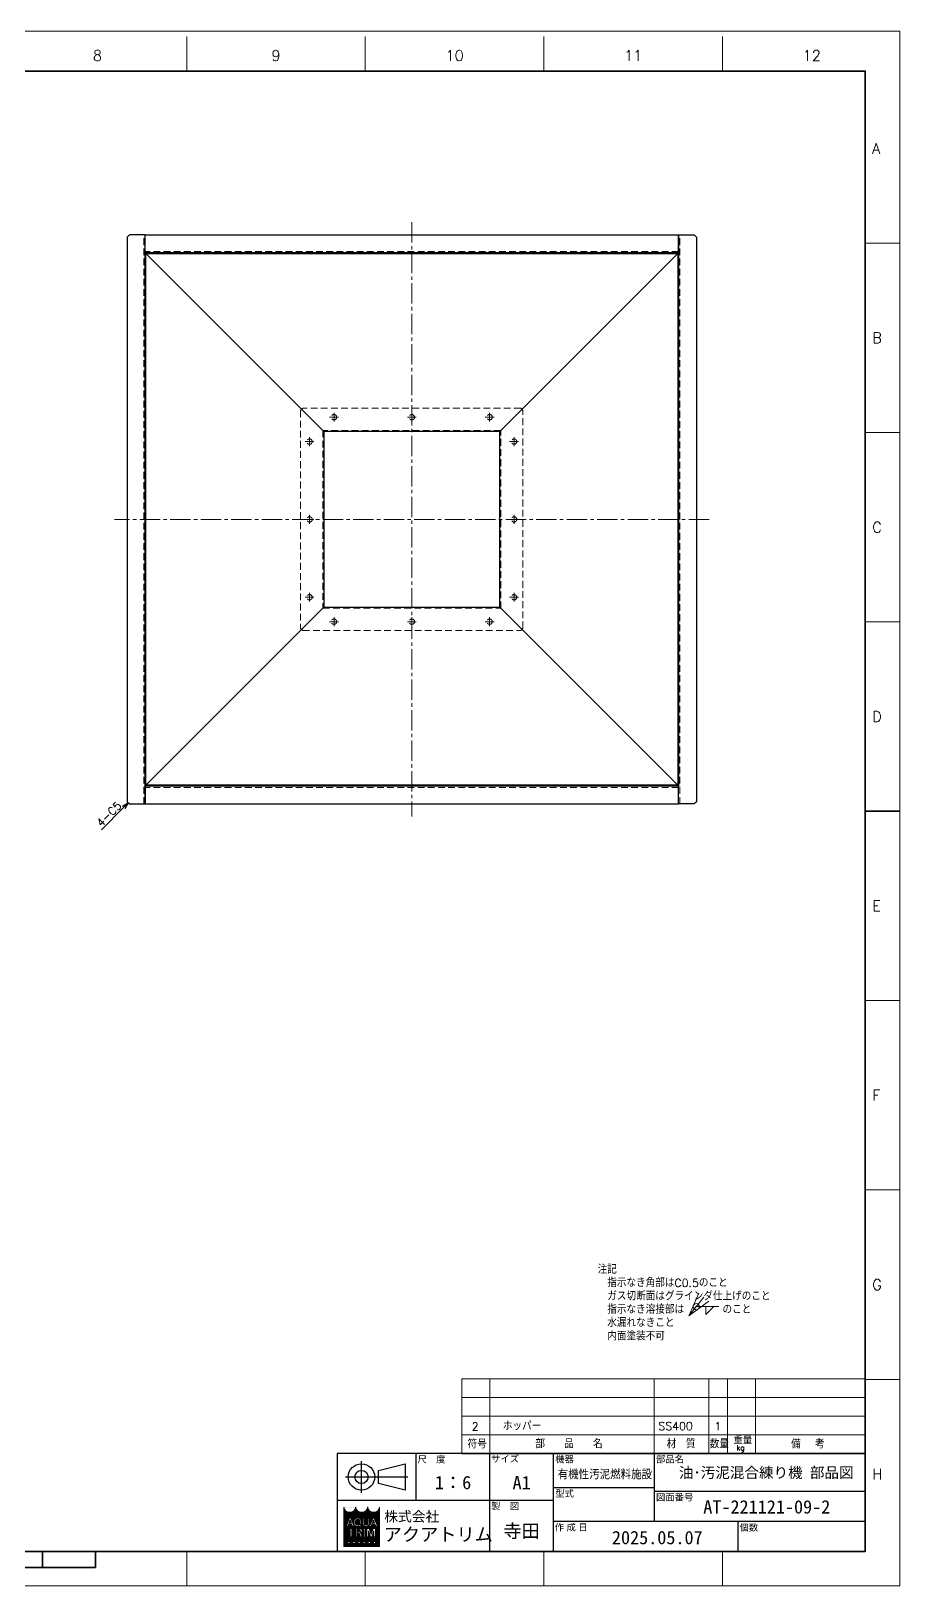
# Model space of a CAD drawing. Header units: millimetres. Extents: x 0 to 4969, y -29 to 3498.
# Drawn here: x 3015 to 4969, y 0 to 3498 of the extents above; entities that cross this region are included whole.
import ezdxf
from ezdxf.enums import TextEntityAlignment as Align

# ---------------------------------------------------------------- set-up
doc = ezdxf.new("R2010")
doc.units = ezdxf.units.MM
doc.header["$LTSCALE"] = 2.4
doc.header["$PDMODE"] = 99
doc.header["$PDSIZE"] = 1
doc.linetypes.add('CENTER2', pattern=[28.575, 19.05, -3.175, 3.175, -3.175])
doc.linetypes.add('HIDDEN', pattern=[9.525, 6.35, -3.175])
for name, color, linetype, lineweight in [('04_HIDDEN', 2, 'HIDDEN', 13), ('05_CENTER', 4, 'CENTER2', 13), ('07_TEXT', 3, 'Continuous', 13), ('08_DIM', 3, 'Continuous', 13), ('90_FRAME', 5, 'Continuous', 35)]:
    doc.layers.add(name, color=color, linetype=linetype, lineweight=lineweight)
doc.layers.add('91_BLANK', color=5, linetype='Continuous', lineweight=0, plot=False)
doc.styles.add('KSS_TXT', font='txt.shx', dxfattribs={"bigfont": 'extfont2.shx'})
doc.styles.add('MS_G', font='MS Gothic.ttf')
doc.styles.get("Standard").update_dxf_attribs({"font": 'txt.shx', "bigfont": 'extfont2.shx'})
doc.styles.add('表題用', font='MS PGothic.ttf')
doc.dimstyles.new('KSS_DIM', dxfattribs={"dimscale": 6, "dimtxt": 3, "dimasz": 2.5, "dimexe": 1.25, "dimexo": 0.625, "dimtad": 1, "dimdsep": 46, "dimtxsty": 'KSS_TXT', "dimblk": 'OPEN30', "dimcen": 0, "dimazin": 2, "dimtfac": 0.75, "dimtmove": 0, "dimatfit": 3, "dimldrblk": 'OPEN30', "dimfxl": 1.25, "dimtolj": 1, "dimarcsym": 0})

# ---------------------------------------------------------------- blocks, each defined once
blk = doc.blocks.new('Weld-line')
blk.add_line((0, 0), (1, 0))
blk = doc.blocks.new('Weld10-s5')
blk.add_circle((0, 0), 2)
blk = doc.blocks.new('Weld10-a1')
for p, q in [((5, 0), (0, 5)), ((0, 5), (0, 0)), ((0, 0), (5, 0))]:
    blk.add_line(p, q)
at = {"width": 0.9}
blk.add_attdef('S', text='', height=2.8, dxfattribs=at).set_placement((-2, 1), align=Align.RIGHT)
blk.add_attdef('L', (8, 1), '', height=2.8, dxfattribs=at)
blk = doc.blocks.new('_Open30')
at = {"color": 0, "linetype": 'ByBlock', "lineweight": -2}
for p, q in [((-1, 0.268), (0, 0)), ((0, 0), (-1, -0.268)), ((0, 0), (-1, 0))]:
    blk.add_line(p, q, dxfattribs=at)
blk = doc.blocks.new('*D164')
at = {"layer": '08_DIM', "color": 0, "lineweight": -2, "transparency": 16777216}
blk.add_line((3223.5, 1750.9), (3173.5, 1701), dxfattribs=at)
at = {"layer": 'Defpoints', "color": 0, "transparency": 16777216}
for p in [(3234.1, 1761.5), (3164.9, 1692.4), (3164.9, 1692.4)]:
    blk.add_point(p, dxfattribs=at)
at = {"layer": '08_DIM', "color": 0, "lineweight": -2, "transparency": 16777216, "xscale": 15, "yscale": 15, "zscale": 15, "rotation": 45.0000000000001}
blk.add_blockref('_Open30', (3234.1, 1761.5), dxfattribs=at)
at = {"layer": '08_DIM', "color": 0, "transparency": 16777216, "insert": (3190.5, 1736), "char_height": 18, "attachment_point": 5, "rotation": 45, "style": 'KSS_TXT'}
blk.add_mtext('\\A1;4-C5', dxfattribs=at)
blk = doc.blocks.new('Jis_w20130906110600')
blk.add_blockref('Weld10-s5', (0, 0))
at = {"xscale": -1, "rotation": 180}
blk.add_blockref('Weld10-a1', (6, 0), dxfattribs=at)
at = {"layer": '08_DIM', "xscale": 14, "yscale": 14, "zscale": 14}
blk.add_blockref('Weld-line', (0, 0), dxfattribs=at)
at = {"style": 'KSS_TXT', "flags": 1}
blk.add_attdef('JISINFO', (0, 0), '', height=3, dxfattribs=at)
at = {"layer": '08_DIM'}
blk.add_leader([(-4.63, -5.77), (0, 0)], dimstyle='KSS_DIM', dxfattribs=at)

msp = doc.modelspace()

# ---------------------------------------------------------------- hatches: boundary and pattern name
at = {"layer": '90_FRAME', "lineweight": 5}
h = msp.add_hatch(dxfattribs=at)
h.set_pattern_fill('_USER', color=4, scale=1.8, angle=45, pattern_type=0)
h.set_pattern_definition([(45, (4e-06, 6e-07), (-1.2727922, 1.2727922), [])])
edge = h.paths.add_edge_path()
edge.add_arc((3799.176, 177.066), 0.384, 90, 180)
edge.add_ellipse((3785.728, 177.066), major_axis=(-13.064, 0), ratio=0.88235294, start_angle=360, end_angle=540, ccw=False)
edge.add_arc((3772.279, 177.066), 0.384, 3.187318, 180)
edge.add_ellipse((3758.831, 177.066), major_axis=(-13.064, 0), ratio=0.88235294, start_angle=360, end_angle=540, ccw=False)
edge.add_arc((3745.383, 177.066), 0.384, 3.187318, 180)
edge.add_ellipse((3731.934, 177.066), major_axis=(-13.064, 0), ratio=0.88235294, start_angle=360, end_angle=540, ccw=False)
edge.add_arc((3718.486, 177.066), 0.384, 3.187318, 90)
edge.add_line((3718.486, 177.451), (3718.486, 88.692))
edge.add_line((3718.486, 88.692), (3799.176, 88.692))
edge.add_line((3799.176, 88.692), (3799.176, 177.451))
h.paths.add_polyline_path([(3731.497, 152.547), (3734.683, 152.547), (3741.928, 133.427), (3741.928, 133.335), (3738.479, 133.335), (3736.675, 138.4), (3729.582, 138.4), (3730.622, 141.32), (3735.635, 141.32), (3733.09, 148.467), (3727.702, 133.335), (3724.253, 133.335), (3724.253, 133.427)], flags=16)
edge = h.paths.add_edge_path(flags=16)
edge.add_ellipse((3749.946, 144.093), major_axis=(-8.837, 0), ratio=0.95652174, start_angle=180, end_angle=360, ccw=False)
edge.add_line((3758.783, 144.093), (3758.783, 141.788))
edge.add_ellipse((3749.946, 141.788), major_axis=(-8.837, 0), ratio=0.95652174, start_angle=142.105255, end_angle=180, ccw=False)
edge.add_line((3756.92, 136.596), (3754.444, 138.636))
edge.add_ellipse((3749.946, 142.014), major_axis=(5.635, 0), ratio=0.99503582, start_angle=-37.042763, end_angle=0)
edge.add_line((3755.581, 142.014), (3755.581, 143.867))
edge.add_ellipse((3749.946, 143.867), major_axis=(5.635, 0), ratio=0.99471826, start_angle=360, end_angle=540)
edge.add_line((3744.311, 143.867), (3744.311, 142.014))
edge.add_ellipse((3749.946, 142.014), major_axis=(5.635, 0), ratio=0.99503582, start_angle=-180, end_angle=-65.757949)
edge.add_line((3752.26, 136.901), (3750.691, 138.428))
edge.add_line((3750.691, 138.428), (3752.393, 140.235))
edge.add_line((3752.393, 140.235), (3759.509, 134.371))
edge.add_line((3759.509, 134.371), (3757.285, 132.01))
edge.add_line((3757.285, 132.01), (3754.614, 134.61))
edge.add_ellipse((3749.946, 141.788), major_axis=(-8.837, 0), ratio=0.95652174, start_angle=0, end_angle=121.883625, ccw=False)
edge.add_line((3741.108, 141.788), (3741.108, 144.093))
h.paths.add_polyline_path([(3742.499, 129.492), (3742.499, 126.803), (3736.736, 126.803, 0.41421356), (3736.351, 126.418), (3736.351, 110.28), (3732.893, 110.28), (3732.893, 126.418, 0.41421356), (3732.509, 126.803), (3726.745, 126.803), (3726.745, 129.492)], flags=16)
edge = h.paths.add_edge_path(flags=16)
edge.add_line((3744.689, 129.492), (3753.527, 129.492))
edge.add_ellipse((3753.527, 124.438), major_axis=(-6.202, 0), ratio=0.8148203, start_angle=111.386975, end_angle=270, ccw=False)
edge.add_arc((3754.478, 117.589), 2.512, 22.272952, 58.553113, ccw=False)
edge.add_line((3756.803, 118.542), (3760.113, 110.434))
edge.add_line((3760.113, 110.434), (3760.113, 110.28))
edge.add_line((3760.113, 110.28), (3756.386, 110.28))
edge.add_line((3756.386, 110.28), (3753.461, 118.422))
edge.add_arc((3752.036, 117.848), 1.537, 21.928298, 90)
edge.add_line((3752.036, 119.385), (3748.263, 119.385))
edge.add_line((3748.263, 119.385), (3748.263, 122.074))
edge.add_line((3748.263, 122.074), (3753.988, 122.074))
edge.add_arc((3753.905, 124.438), 2.366, 271.997057, 448.002943)
edge.add_line((3753.988, 126.803), (3748.147, 126.803))
edge.add_line((3748.147, 126.803), (3748.147, 110.28))
edge.add_line((3748.147, 110.28), (3744.689, 110.28))
edge.add_line((3744.689, 110.28), (3744.689, 129.492))
h.paths.add_polyline_path([(3760.559, 152.547), (3764.018, 152.547), (3764.018, 141.788, 0.17503056), (3765.543, 137.385, 0.25714961), (3771.714, 137.385, 0.17503056), (3773.239, 141.788), (3773.239, 152.547), (3776.697, 152.547), (3776.697, 141.093, -0.37939124), (3769.205, 133.335), (3768.052, 133.335, -0.37939124), (3760.559, 141.093)], flags=16)
h.paths.add_polyline_path([(3763.027, 129.492), (3767.254, 129.492), (3767.254, 126.803, 0.41421356), (3766.87, 126.418), (3766.87, 113.354, 0.41421356), (3767.254, 112.97), (3767.254, 110.28), (3763.027, 110.28), (3763.027, 112.97, 0.41421356), (3763.411, 113.354), (3763.411, 126.418, 0.41421356), (3763.027, 126.803)], flags=16)
h.paths.add_polyline_path([(3770.716, 129.492), (3775.734, 129.492), (3780.322, 115.539), (3784.91, 129.492), (3789.931, 129.492), (3789.931, 110.28), (3786.473, 110.28), (3786.473, 123.729), (3782.051, 110.28), (3778.593, 110.28), (3774.171, 123.729), (3774.174, 110.28), (3770.716, 110.28)], flags=16)
h.paths.add_polyline_path([(3783.747, 152.547), (3786.933, 152.547), (3794.178, 133.427), (3794.178, 133.335), (3790.729, 133.335), (3788.925, 138.4), (3781.832, 138.4), (3782.872, 141.32), (3787.885, 141.32), (3785.34, 148.467), (3779.952, 133.335), (3776.503, 133.335), (3776.503, 133.427)], flags=16)
h.paths.add_polyline_path([(3727.708, 100.219), (3732.319, 100.219), (3732.319, 95.608), (3727.708, 95.608)], flags=16)
h.paths.add_polyline_path([(3739.235, 100.219), (3743.846, 100.219), (3743.846, 95.608), (3739.235, 95.608)], flags=16)
h.paths.add_polyline_path([(3750.762, 100.219), (3755.373, 100.219), (3755.373, 95.608), (3750.762, 95.608)], flags=16)
h.paths.add_polyline_path([(3762.289, 100.219), (3766.9, 100.219), (3766.9, 95.608), (3762.289, 95.608)], flags=16)
h.paths.add_polyline_path([(3773.816, 100.219), (3778.427, 100.219), (3778.427, 95.608), (3773.816, 95.608)], flags=16)
h.paths.add_polyline_path([(3785.343, 100.219), (3789.954, 100.219), (3789.954, 95.608), (3785.343, 95.608)], flags=16)

# ---------------------------------------------------------------- linework, layer by layer
at = {"color": 0}
for p, q in [((3273.609, 2997.036), (3673.909, 2596.736)), ((4469.609, 2997.036), (4069.309, 2596.736)), ((3273.609, 1801.036), (3673.909, 2201.336)), ((4469.609, 1801.036), (4069.309, 2201.336))]:
    msp.add_line(p, q, dxfattribs=at)
for points in [[(3271.609, 1759.036), (3271.609, 3039.036), (3236.609, 3039.036), (3231.609, 3034.036), (3231.609, 1764.036), (3236.609, 1759.036)], [(4471.609, 1759.036), (4471.609, 3039.036), (4506.609, 3039.036), (4511.609, 3034.036), (4511.609, 1764.036), (4506.609, 1759.036)], [(4471.609, 2999.036), (4471.609, 1799.036), (3271.609, 1799.036), (3271.609, 2999.036)], [(4469.609, 2997.036), (4469.609, 1801.036), (3273.609, 1801.036), (3273.609, 2997.036)], [(4069.309, 2201.336), (4069.309, 2596.736), (3673.909, 2596.736), (3673.909, 2201.336)]]:
    msp.add_lwpolyline(points, close=True, dxfattribs=at)
for points in [[(3271.609, 2999.036), (3271.609, 3039.036), (4471.609, 3039.036), (4471.609, 2999.036)], [(3271.609, 1799.036), (3271.609, 1759.036), (4471.609, 1759.036), (4471.609, 1799.036)]]:
    msp.add_lwpolyline(points, close=True)
at = {"layer": '04_HIDDEN'}
for p, q in [((3268.609, 1759.036), (3268.609, 3039.036)), ((4474.609, 1759.036), (4474.609, 3039.036)), ((4471.609, 3002.036), (3271.609, 3002.036)), ((4471.609, 1796.036), (3271.609, 1796.036))]:
    msp.add_line(p, q, dxfattribs=at)
for points in [[(4121.609, 2154.036), (4121.609, 2644.036), (4116.609, 2649.036), (3626.609, 2649.036), (3621.609, 2644.036), (3621.609, 2154.036), (3626.609, 2149.036), (4116.609, 2149.036)], [(4071.609, 2199.036), (4071.609, 2599.036), (3671.609, 2599.036), (3671.609, 2199.036)]]:
    msp.add_lwpolyline(points, close=True, dxfattribs=at)
for centre in [(3696.609, 2629.036), (3871.609, 2629.036), (4046.609, 2629.036), (3641.609, 2574.036), (4101.609, 2574.036), (3641.609, 2399.036), (4101.609, 2399.036), (3641.609, 2224.036), (4101.609, 2224.036), (3696.609, 2169.036), (3871.609, 2169.036), (4046.609, 2169.036)]:
    msp.add_circle(centre, 6, dxfattribs=at)
at = {"layer": '05_CENTER'}
for p, q in [((3871.609, 3067.387), (3871.609, 1730.685)), ((3686.609, 2629.036), (3706.609, 2629.036)), ((3696.609, 2619.036), (3696.609, 2639.036)), ((3861.609, 2629.036), (3881.609, 2629.036)), ((3871.609, 2619.036), (3871.609, 2639.036)), ((4036.609, 2629.036), (4056.609, 2629.036)), ((4046.609, 2619.036), (4046.609, 2639.036)), ((3651.609, 2574.036), (3631.609, 2574.036)), ((3641.609, 2564.036), (3641.609, 2584.036)), ((4091.609, 2574.036), (4111.609, 2574.036)), ((4101.609, 2564.036), (4101.609, 2584.036)), ((4539.96, 2399.036), (3203.258, 2399.036)), ((3651.609, 2399.036), (3631.609, 2399.036)), ((3641.609, 2389.036), (3641.609, 2409.036)), ((4091.609, 2399.036), (4111.609, 2399.036)), ((4101.609, 2389.036), (4101.609, 2409.036)), ((3651.609, 2224.036), (3631.609, 2224.036)), ((3641.609, 2214.036), (3641.609, 2234.036)), ((4091.609, 2224.036), (4111.609, 2224.036)), ((4101.609, 2214.036), (4101.609, 2234.036)), ((3686.609, 2169.036), (3706.609, 2169.036)), ((3696.609, 2179.036), (3696.609, 2159.036)), ((3861.609, 2169.036), (3881.609, 2169.036)), ((3871.609, 2179.036), (3871.609, 2159.036)), ((4036.609, 2169.036), (4056.609, 2169.036)), ((4046.609, 2179.036), (4046.609, 2159.036))]:
    msp.add_line(p, q, dxfattribs=at)
at = {"layer": '90_FRAME', "color": 4, "lineweight": 13}
for p, q in [((3365.455, 3407.747), (3365.455, 3485.519)), ((3767.056, 3407.747), (3767.056, 3485.519)), ((4168.656, 3407.747), (4168.656, 3485.519)), ((4570.257, 3407.747), (4570.257, 3485.519)), ((4969.205, 3020.535), (4891.434, 3020.535)), ((4969.205, 2594.552), (4891.434, 2594.552)), ((4969.205, 2168.569), (4891.434, 2168.569)), ((4969.205, 1316.602), (4891.434, 1316.602)), ((4969.205, 890.619), (4891.434, 890.619)), ((3984.105, 466.052), (3984.105, 298.052)), ((3984.105, 466.052), (4891.434, 466.052)), ((4047.105, 466.052), (4047.105, 298.052)), ((4416.648, 466.052), (4416.648, 298.052)), ((4539.313, 466.052), (4539.313, 298.052)), ((4581.313, 466.052), (4581.313, 298.052)), ((4644.313, 466.052), (4644.313, 298.052)), ((4969.205, 464.636), (4891.434, 464.636)), ((3984.105, 424.052), (4891.434, 424.052)), ((3984.105, 382.052), (4891.434, 382.052)), ((3984.105, 340.052), (4891.434, 340.052)), ((3365.455, 0), (3365.455, 77.424)), ((3767.056, 0), (3767.056, 77.424)), ((4168.656, 0), (4168.656, 77.424)), ((4570.257, 0), (4570.257, 77.424))]:
    msp.add_line(p, q, dxfattribs=at)
at = {"layer": '90_FRAME'}
for p, q in [((4969.205, 1742.586), (4891.434, 1742.586)), ((3040.849, 41.529), (3040.849, 77.424)), ((3160.497, 41.529), (3160.497, 77.424)), ((1964.012, 41.529), (3160.497, 41.529))]:
    msp.add_line(p, q, dxfattribs=at)
at = {"layer": '90_FRAME', "color": 0, "lineweight": 25}
for p, q in [((3758.379, 209.377), (3758.379, 280.657)), ((3881.634, 191.981), (3881.634, 298.052)), ((4047.105, 77.424), (4047.105, 298.052)), ((4190.076, 77.424), (4190.076, 298.052)), ((4416.648, 298.052), (4416.648, 145.31)), ((3722.739, 245.017), (3862.329, 245.017)), ((4190.076, 221.681), (4416.648, 221.681)), ((4416.648, 213.195), (4891.434, 213.195)), ((4190.076, 191.981), (3703.434, 191.981)), ((4190.076, 145.31), (4891.434, 145.31)), ((4604.891, 145.31), (4604.891, 77.424))]:
    msp.add_line(p, q, dxfattribs=at)
at = {"layer": '90_FRAME', "color": 7, "lineweight": 25}
msp.add_line((3984.105, 298.052), (4891.434, 298.052), dxfattribs=at)
at = {"layer": '90_FRAME', "color": 4, "lineweight": 5}
for p, q in [((3718.486, 88.692), (3718.486, 177.451)), ((3799.176, 177.451), (3799.176, 88.692)), ((3724.253, 133.427), (3731.497, 152.547)), ((3727.702, 133.335), (3733.09, 148.467)), ((3729.582, 138.4), (3730.622, 141.32)), ((3730.622, 141.32), (3735.635, 141.32)), ((3731.497, 152.547), (3734.683, 152.547)), ((3735.635, 141.32), (3733.09, 148.467)), ((3741.928, 133.427), (3734.683, 152.547)), ((3741.108, 144.093), (3741.108, 141.788)), ((3744.311, 143.867), (3744.311, 142.023)), ((3750.691, 138.428), (3752.393, 140.235)), ((3752.393, 140.235), (3759.509, 134.371)), ((3755.581, 143.867), (3755.581, 142.023)), ((3758.783, 144.093), (3758.783, 141.788)), ((3760.559, 141.093), (3760.559, 152.547)), ((3764.018, 152.547), (3760.559, 152.547)), ((3764.018, 141.788), (3764.018, 152.547)), ((3773.239, 141.788), (3773.239, 152.547)), ((3773.239, 152.547), (3776.697, 152.547)), ((3776.503, 133.427), (3783.747, 152.547)), ((3776.697, 141.093), (3776.697, 152.547)), ((3779.952, 133.335), (3785.34, 148.467)), ((3781.832, 138.4), (3782.872, 141.32)), ((3782.872, 141.32), (3787.885, 141.32)), ((3783.747, 152.547), (3786.933, 152.547)), ((3787.885, 141.32), (3785.34, 148.467)), ((3794.178, 133.427), (3786.933, 152.547)), ((3724.253, 133.335), (3724.253, 133.427)), ((3724.253, 133.427), (3724.253, 133.427)), ((3724.253, 133.335), (3724.253, 133.427)), ((3724.253, 133.335), (3727.702, 133.335)), ((3726.745, 129.492), (3742.499, 129.492)), ((3726.745, 129.492), (3726.745, 126.803)), ((3726.745, 126.803), (3732.509, 126.803)), ((3729.582, 138.4), (3736.675, 138.4)), ((3732.893, 110.28), (3732.893, 126.418)), ((3732.893, 110.28), (3736.351, 110.28)), ((3736.351, 110.28), (3736.351, 126.418)), ((3738.479, 133.335), (3736.675, 138.4)), ((3736.736, 126.803), (3742.499, 126.803)), ((3741.928, 133.335), (3738.479, 133.335)), ((3741.928, 133.335), (3741.928, 133.427)), ((3742.499, 129.492), (3742.499, 126.803)), ((3744.689, 129.492), (3744.689, 110.28)), ((3744.689, 129.492), (3753.527, 129.492)), ((3744.689, 110.28), (3748.147, 110.28)), ((3748.147, 110.28), (3748.147, 126.803)), ((3748.147, 126.803), (3753.988, 126.803)), ((3748.263, 119.385), (3748.263, 122.074)), ((3748.263, 122.074), (3753.988, 122.074)), ((3748.263, 119.385), (3752.036, 119.385)), ((3750.691, 138.428), (3752.26, 136.901)), ((3753.461, 118.422), (3756.386, 110.28)), ((3754.444, 138.636), (3756.92, 136.596)), ((3754.614, 134.61), (3757.285, 132.01)), ((3756.386, 110.28), (3760.113, 110.28)), ((3756.803, 118.542), (3760.113, 110.434)), ((3757.285, 132.01), (3759.509, 134.371)), ((3760.113, 110.434), (3760.113, 110.28)), ((3763.027, 129.492), (3767.254, 129.492)), ((3763.027, 129.492), (3763.027, 126.803)), ((3763.027, 110.28), (3763.027, 112.97)), ((3763.027, 110.28), (3767.254, 110.28)), ((3763.411, 113.354), (3763.411, 126.418)), ((3766.87, 113.354), (3766.87, 126.418)), ((3767.254, 129.492), (3767.254, 126.803)), ((3767.254, 110.28), (3767.254, 112.97)), ((3769.205, 133.335), (3768.052, 133.335)), ((3770.716, 129.492), (3770.716, 110.28)), ((3770.716, 129.492), (3775.734, 129.492)), ((3770.716, 110.28), (3774.174, 110.28)), ((3774.174, 110.28), (3774.171, 123.729)), ((3778.593, 110.28), (3774.171, 123.729)), ((3780.322, 115.539), (3775.734, 129.492)), ((3776.503, 133.335), (3776.503, 133.427)), ((3776.503, 133.427), (3776.503, 133.427)), ((3776.503, 133.335), (3776.503, 133.427)), ((3776.503, 133.335), (3779.952, 133.335)), ((3778.593, 110.28), (3782.051, 110.28)), ((3780.322, 115.539), (3784.91, 129.492)), ((3781.832, 138.4), (3788.925, 138.4)), ((3782.051, 110.28), (3786.473, 123.729)), ((3789.931, 129.492), (3784.91, 129.492)), ((3786.473, 123.729), (3786.473, 110.28)), ((3786.473, 110.28), (3789.931, 110.28)), ((3790.729, 133.335), (3788.925, 138.4)), ((3789.931, 110.28), (3789.931, 129.492)), ((3794.178, 133.335), (3790.729, 133.335)), ((3794.178, 133.335), (3794.178, 133.427)), ((3799.176, 88.692), (3718.486, 88.692)), ((3727.708, 100.219), (3732.319, 100.219)), ((3727.708, 100.219), (3727.708, 95.608)), ((3732.319, 95.608), (3727.708, 95.608)), ((3732.319, 100.219), (3732.319, 95.608)), ((3739.235, 100.219), (3743.846, 100.219)), ((3739.235, 100.219), (3739.235, 95.608)), ((3743.846, 95.608), (3739.235, 95.608)), ((3743.846, 100.219), (3743.846, 95.608)), ((3750.762, 100.219), (3755.373, 100.219)), ((3750.762, 100.219), (3750.762, 95.608)), ((3755.373, 95.608), (3750.762, 95.608)), ((3755.373, 100.219), (3755.373, 95.608)), ((3762.289, 100.219), (3766.9, 100.219)), ((3762.289, 100.219), (3762.289, 95.608)), ((3766.9, 95.608), (3762.289, 95.608)), ((3766.9, 100.219), (3766.9, 95.608)), ((3773.816, 100.219), (3778.427, 100.219)), ((3773.816, 100.219), (3773.816, 95.608)), ((3778.427, 95.608), (3773.816, 95.608)), ((3778.427, 100.219), (3778.427, 95.608)), ((3789.954, 100.219), (3785.343, 100.219)), ((3785.343, 100.219), (3785.343, 95.608)), ((3785.343, 95.608), (3789.954, 95.608)), ((3789.954, 100.219), (3789.954, 95.608))]:
    msp.add_line(p, q, dxfattribs=at)
at = {"layer": '90_FRAME'}
msp.add_lwpolyline([(233.075, 77.424), (4891.434, 77.424), (4891.434, 3407.747), (233.075, 3407.747)], close=True, dxfattribs=at)
at = {"layer": '90_FRAME', "color": 0, "lineweight": 25}
msp.add_lwpolyline([(3703.434, 77.424), (4891.434, 77.424), (4891.434, 298.052), (3703.434, 298.052)], close=True, dxfattribs=at)
msp.add_lwpolyline([(3796.989, 259.867), (3856.389, 274.717), (3856.389, 215.317), (3796.989, 230.167), (3796.989, 259.867)], dxfattribs=at)
for radius in [29.7, 14.85]:
    msp.add_circle((3758.379, 245.017), radius, dxfattribs=at)
at = {"layer": '90_FRAME', "color": 4, "lineweight": 5}
for centre, radius, start, end in [((3718.486, 177.066), 0.384, 0, 90), ((3745.383, 177.066), 0.384, 0, 180), ((3745.383, 177.066), 0.384, 0, 90), ((3772.279, 177.066), 0.384, 0, 180), ((3799.176, 177.066), 0.384, 90, 180), ((3768.682, 141.44), 8.13, 182.450031, 265.555257), ((3770.877, 141.698), 6.86, 179.252794, 218.964572), ((3768.575, 141.44), 8.13, 274.444743, 357.549969), ((3766.38, 141.698), 6.86, 321.035428, 0.747206), ((3732.509, 126.418), 0.384, 0, 90), ((3736.736, 126.418), 0.384, 90, 180), ((3752.036, 117.848), 1.537, 21.928298, 90), ((3753.905, 124.438), 2.366, 271.997057, 88.002943), ((3754.478, 117.589), 2.512, 22.272952, 58.553113), ((3763.027, 126.418), 0.384, 0, 90), ((3763.027, 113.354), 0.384, 270, 0), ((3768.628, 142.987), 6.396, 241.157728, 298.842272), ((3767.254, 126.418), 0.384, 90, 180), ((3767.254, 113.354), 0.384, 180, 270)]:
    msp.add_arc(centre, radius, start, end, dxfattribs=at)
for centre, major_axis, ratio, start_param, end_param in [((3731.934, 177.066), (-13.064, 0), 0.88235294, 6.28318531, 9.42477796), ((3758.831, 177.066), (-13.064, 0), 0.88235294, 6.28318531, 9.42477796), ((3785.728, 177.066), (-13.064, 0), 0.88235294, 6.28318531, 9.42477796), ((3749.946, 144.093), (-8.837, 0), 0.95652174, 3.14159265, 6.28318531), ((3749.946, 143.867), (5.635, 0), 0.99471826, 6.28318531, 9.42477796), ((3753.527, 124.438), (-6.202, 0), 0.8148203, 1.94406945, 4.71238898)]:
    msp.add_ellipse(centre, major_axis=major_axis, ratio=ratio, start_param=start_param, end_param=end_param, dxfattribs=at)
at = {"layer": '90_FRAME', "color": 4, "lineweight": 5, "extrusion": (0, 0, -1)}
for centre, major_axis, ratio, start_param, end_param in [((3749.946, 141.788), (-8.837, 0), 0.95652174, 4.15591475, 6.28318531), ((3749.946, 142.014), (5.635, 0), 0.99503582, 7.43087802, 9.42477796), ((3749.946, 142.014), (5.635, 0), 0.99503582, 6.28318531, 6.92970349), ((3749.946, 141.788), (-8.837, 0), 0.95652174, 3.14159265, 3.80298072)]:
    msp.add_ellipse(centre, major_axis=major_axis, ratio=ratio, start_param=start_param, end_param=end_param, dxfattribs=at)
at = {"layer": '91_BLANK'}
msp.add_lwpolyline([(0, 0), (4969.205, 0), (4969.205, 3497.519), (0, 3497.519)], close=True, dxfattribs=at)

# ---------------------------------------------------------------- block references
at = {"layer": '08_DIM', "xscale": 3.6, "yscale": 3.6, "zscale": 3.6}
msp.add_blockref('Jis_w20130906110600', (4511.327, 628.247), dxfattribs=at)

# ---------------------------------------------------------------- texts
at = {"layer": '07_TEXT', "ltscale": 2, "insert": (4289.516, 720.538), "char_height": 18, "attachment_point": 1}
msp.add_mtext_dynamic_manual_height_columns('注記\\P\u3000指示なき角部はC0.5のこと\\P\u3000ガス切断面はグラインダ仕上げのこと\\P\u3000指示なき溶接部は\u3000\u3000\u3000\u3000のこと\\P\u3000水漏れなきこと\\P\u3000内面塗装不可\\P', width=418.34135, gutter_width=15, heights=[0], dxfattribs=at)
at = {"layer": '90_FRAME', "color": 0, "lineweight": 13, "style": 'KSS_TXT'}
for s, p in [('8', (3164.655, 3423.237)), ('9', (3566.256, 3423.237)), ('10', (3967.856, 3423.237)), ('11', (4369.456, 3423.237)), ('12', (4771.057, 3423.237))]:
    msp.add_text(s, height=24, dxfattribs=at).set_placement(p, align=Align.BOTTOM_CENTER)
for s, p in [('A', (4906.894, 3233.527)), ('B', (4906.894, 2807.544)), ('C', (4906.894, 2381.561)), ('D', (4906.894, 1955.577)), ('E', (4906.894, 1529.594)), ('F', (4906.894, 1103.611)), ('G', (4906.894, 677.627)), ('H', (4906.894, 251.644))]:
    msp.add_text(s, height=24, dxfattribs=at).set_placement(p, align=Align.MIDDLE_LEFT)
at = {"layer": '90_FRAME', "color": 3, "lineweight": 13}
for s, p in [('2', (4014.06, 358.787)), ('1', (4559.498, 359.088))]:
    msp.add_text(s, height=18, dxfattribs=at).set_placement(p, align=Align.MIDDLE_CENTER)
for s, height, p in [('ホッパー', 18, (4076.366, 350.25)), ('SS400', 18, (4426.316, 350.488)), ('符号', 18, (3996.933, 309.491)), ('部\u3000\u3000品\u3000\u3000名', 18, (4149.526, 310.145)), ('材\u3000質', 18, (4444.658, 309.928)), ('数量', 18, (4541.518, 309.793)), ('重量', 15, (4595.033, 319.61)), ('kg', 12, (4601.662, 304.933)), ('備  考', 18, (4724.595, 309.491))]:
    msp.add_text(s, height=height, dxfattribs=at).set_placement(p)
at = {"layer": '90_FRAME', "color": 0, "style": '表題用'}
for s, p in [('尺\u3000度', (3884.325, 284.767)), ('サイズ', (4049.796, 285.886)), ('機器', (4194.154, 285.015)), ('部品名', (4420.725, 285.015)), ('型式', (4194.154, 207.894)), ('製\u3000図', (4049.796, 179.814)), ('図面番号', (4420.725, 199.408)), ('作 成 日', (4193.119, 131.702)), ('個数', (4608.453, 131.287))]:
    msp.add_text(s, height=15, dxfattribs=at).set_placement(p, align=Align.MIDDLE_LEFT)
at = {"layer": '90_FRAME', "color": 0, "style": 'MS_G'}
msp.add_text('A1', height=30, dxfattribs=at).set_placement((4118.591, 232.288), align=Align.MIDDLE)
at = {"layer": '90_FRAME', "color": 0, "style": 'MS_G', "width": 0.9}
msp.add_text('有機性汚泥燃料施設', height=19.2, dxfattribs=at).set_placement((4305.77, 241.926), align=Align.CENTER)
at = {"layer": '90_FRAME', "color": 0, "style": 'MS_G'}
msp.add_text('油･汚泥混合練り機 部品図', height=24, dxfattribs=at).set_placement((4668.659, 242.788), align=Align.CENTER)
for s, p in [('AT-221121-09-2', (4527.017, 162.772)), ('2025.05.07', (4321.583, 93.719))]:
    msp.add_text(s, height=30, dxfattribs=at).set_placement(p)
at = {"layer": '90_FRAME', "color": 4, "style": 'MS_G'}
msp.add_text('株式会社', height=22.6823, dxfattribs=at).set_placement((3871.534, 156.169), align=Align.MIDDLE_CENTER)
msp.add_text('アクアトリム', height=30, dxfattribs=at).set_placement((3808.405, 100.771))
at = {"layer": '90_FRAME', "color": 0, "style": 'MS_G'}
for tag, p in [('1：6', (3964.369, 232.288)), ('寺田', (4118.591, 124.095))]:
    msp.add_attdef(tag, text='', height=30, dxfattribs=at).set_placement(p, align=Align.MIDDLE)

# ---------------------------------------------------------------- dimensions: what is measured, and where the dimension line sits
at = {"layer": '08_DIM'}
dim = msp.add_aligned_dim(p1=(3234.109, 1761.536), p2=(3164.941, 1692.368), distance=0, text='4-C5', dimstyle='KSS_DIM', override={"dimtxsty": 'KSS_TXT', "dimse1": 1, "dimse2": 1, "dimsd2": 1, "dimtfill": 0, "dimtfillclr": 0}, dxfattribs=at)
dim.commit()
dim.dimension.update_dxf_attribs({"geometry": '*D164', "text_midpoint": (3190.501, 1735.977)})

doc.saveas('drawing.dxf')
